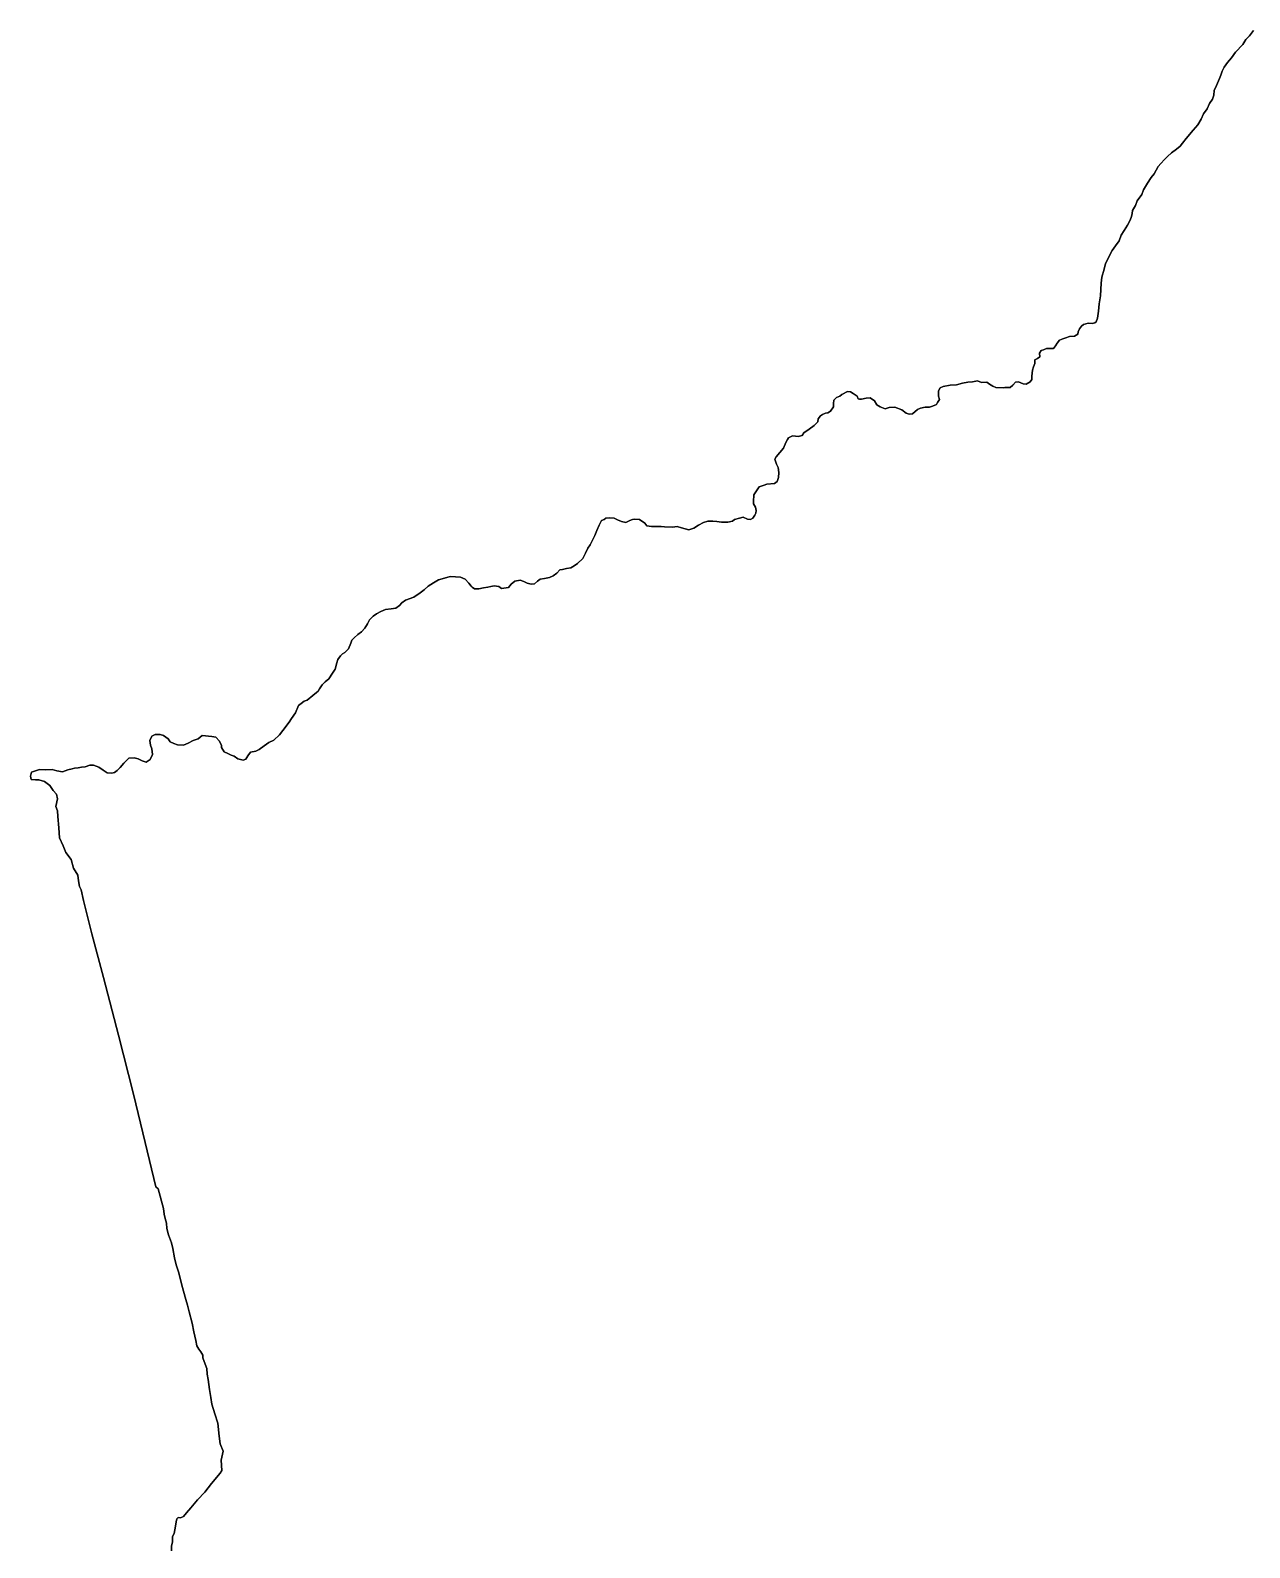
# Model space of a CAD drawing. Header units: inches. Extents: x 33.9 to 41.9, y -4.8 to 5.4.
# Drawn here: x 38.666 to 39.247, y 0.136 to 0.86 of the extents above; entities that cross this region are included whole.
import ezdxf

# ---------------------------------------------------------------- set-up
doc = ezdxf.new("R2010")
doc.units = ezdxf.units.IN
doc.header["$MEASUREMENT"] = 0
doc.layers.add('Counties', color=7, linetype='Continuous')

msp = doc.modelspace()

# ---------------------------------------------------------------- linework, layer by layer
at = {"layer": 'Counties'}
for points in [[(39.2492, 0.86012), (39.24717, 0.85755), (39.2454, 0.85575), (39.244, 0.85331), (39.24058, 0.84971), (39.23868, 0.84702), (39.23678, 0.84483), (39.23513, 0.84252), (39.23424, 0.84059), (39.23361, 0.8388), (39.23285, 0.83713), (39.23145, 0.83379), (39.23043, 0.83147), (39.23018, 0.82916), (39.22954, 0.82736), (39.22815, 0.82518), (39.22701, 0.82261), (39.22523, 0.8203), (39.22422, 0.81773), (39.22257, 0.81503), (39.22042, 0.81246), (39.21699, 0.80848), (39.21522, 0.8063), (39.21408, 0.80489), (39.21243, 0.80347), (39.21003, 0.80168), (39.20813, 0.80001), (39.20661, 0.79846), (39.20496, 0.79654), (39.20357, 0.79513), (39.20166, 0.79166), (39.20027, 0.78986), (39.19862, 0.78716), (39.19672, 0.78408), (39.19583, 0.7819), (39.19355, 0.77881), (39.19279, 0.7765), (39.19139, 0.77419), (39.19126, 0.77278), (39.19088, 0.77136), (39.19025, 0.76957), (39.18898, 0.76712), (39.18746, 0.76468), (39.18606, 0.7625), (39.18505, 0.75967), (39.18328, 0.75736), (39.18163, 0.75505), (39.17858, 0.74889), (39.17782, 0.74619), (39.1768, 0.74233), (39.17642, 0.73951), (39.17616, 0.73347), (39.17552, 0.72975), (39.17514, 0.72615), (39.17476, 0.72281), (39.17412, 0.72114), (39.17336, 0.72063), (39.1721, 0.72037), (39.1702, 0.7205), (39.16805, 0.71986), (39.16703, 0.71896), (39.16615, 0.7178), (39.16551, 0.71639), (39.16526, 0.71523), (39.16374, 0.71433), (39.16133, 0.71408), (39.15956, 0.71344), (39.15817, 0.71292), (39.15652, 0.71228), (39.15551, 0.71087), (39.15462, 0.70971), (39.15373, 0.70843), (39.15183, 0.7083), (39.15032, 0.70843), (39.14892, 0.70779), (39.14778, 0.7074), (39.14702, 0.70612), (39.14715, 0.70445), (39.14614, 0.70368), (39.14474, 0.7029), (39.14487, 0.70123), (39.14411, 0.69969), (39.14373, 0.69802), (39.14334, 0.6952), (39.14334, 0.69366), (39.14258, 0.6925), (39.14068, 0.69134), (39.13916, 0.6916), (39.13701, 0.6925), (39.13562, 0.69224), (39.13435, 0.69083), (39.13309, 0.68981), (39.13043, 0.68981), (39.12967, 0.68968), (39.12625, 0.68981), (39.12473, 0.69045), (39.12322, 0.69135), (39.12195, 0.69238), (39.11942, 0.69212), (39.1174, 0.69302), (39.11499, 0.69251), (39.11284, 0.69238), (39.11031, 0.69186), (39.1074, 0.69109), (39.10436, 0.69084), (39.10107, 0.69032), (39.09968, 0.68955), (39.09879, 0.68814), (39.09891, 0.68557), (39.09929, 0.68403), (39.0984, 0.68262), (39.0979, 0.68159), (39.096, 0.68082), (39.09448, 0.68044), (39.09245, 0.68044), (39.0903, 0.67992), (39.08878, 0.67928), (39.08637, 0.67722), (39.08486, 0.6771), (39.08346, 0.67761), (39.08131, 0.67915), (39.07803, 0.68044), (39.07537, 0.68031), (39.07334, 0.67967), (39.07094, 0.68057), (39.06942, 0.68147), (39.06829, 0.68339), (39.06626, 0.68481), (39.06437, 0.68468), (39.06209, 0.68429), (39.0612, 0.68417), (39.06057, 0.68442), (39.06006, 0.68571), (39.05817, 0.68686), (39.0569, 0.68776), (39.05538, 0.68789), (39.05272, 0.68648), (39.05171, 0.68571), (39.05019, 0.68494), (39.04892, 0.68378), (39.04867, 0.68211), (39.04879, 0.68057), (39.04727, 0.67852), (39.04601, 0.67775), (39.045, 0.67749), (39.04348, 0.67685), (39.04246, 0.67621), (39.04145, 0.67479), (39.04119, 0.67338), (39.03955, 0.67158), (39.03714, 0.66991), (39.03461, 0.66812), (39.03372, 0.66696), (39.03195, 0.66644), (39.03068, 0.66657), (39.02916, 0.6667), (39.02726, 0.6658), (39.02676, 0.66503), (39.026, 0.66362), (39.02486, 0.66092), (39.02131, 0.65668), (39.0208, 0.65566), (39.02156, 0.65322), (39.02231, 0.65167), (39.02269, 0.64923), (39.02243, 0.64692), (39.0218, 0.64499), (39.02053, 0.64397), (39.01686, 0.64371), (39.0156, 0.6432), (39.01332, 0.64243), (39.01205, 0.6405), (39.01078, 0.63857), (39.01065, 0.63536), (39.01065, 0.63433), (39.01154, 0.63266), (39.01179, 0.63112), (39.01166, 0.62984), (39.01128, 0.62881), (39.01026, 0.62753), (39.00912, 0.62689), (39.00773, 0.62701), (39.00558, 0.62791), (39.00394, 0.62753), (39.00153, 0.62689), (39.00052, 0.62599), (38.99832, 0.62552), (38.99529, 0.62559), (38.99308, 0.62586), (38.99113, 0.62606), (38.98873, 0.62607), (38.98671, 0.62538), (38.9843, 0.62406), (38.98215, 0.62268), (38.97969, 0.62187), (38.97622, 0.62278), (38.97419, 0.62342), (38.97187, 0.62324), (38.96814, 0.62332), (38.96644, 0.62352), (38.96183, 0.62348), (38.95962, 0.62387), (38.95876, 0.6251), (38.95616, 0.62681), (38.95389, 0.62694), (38.95282, 0.62689), (38.95155, 0.62638), (38.94972, 0.62544), (38.94764, 0.62583), (38.94569, 0.62667), (38.94405, 0.6275), (38.94171, 0.62764), (38.94013, 0.62746), (38.93925, 0.62689), (38.938, 0.62638), (38.93697, 0.62411), (38.93585, 0.62163), (38.93493, 0.61924), (38.93378, 0.61702), (38.93264, 0.61468), (38.93153, 0.61316), (38.93041, 0.61076), (38.92908, 0.60829), (38.92667, 0.60576), (38.92502, 0.60469), (38.92338, 0.60381), (38.92129, 0.60345), (38.91946, 0.60301), (38.91811, 0.60288), (38.9168, 0.60118), (38.91497, 0.59992), (38.9132, 0.59923), (38.91092, 0.59867), (38.90877, 0.5983), (38.90745, 0.59736), (38.90605, 0.59616), (38.90443, 0.59595), (38.90254, 0.59646), (38.90102, 0.59723), (38.89925, 0.59788), (38.89672, 0.59748), (38.89488, 0.59596), (38.89367, 0.59432), (38.89039, 0.59396), (38.88913, 0.59491), (38.88686, 0.59512), (38.88528, 0.59487), (38.88377, 0.59456), (38.88168, 0.59419), (38.8796, 0.59369), (38.87739, 0.59377), (38.87634, 0.59454), (38.87583, 0.59505), (38.87481, 0.59645), (38.87293, 0.59842), (38.87085, 0.59932), (38.86838, 0.59946), (38.86586, 0.5996), (38.86314, 0.59885), (38.8603, 0.59804), (38.85783, 0.59659), (38.8553, 0.59496), (38.8534, 0.59325), (38.85157, 0.5918), (38.84846, 0.58985), (38.84454, 0.58828), (38.84271, 0.58709), (38.84163, 0.58576), (38.83992, 0.5845), (38.83771, 0.58426), (38.83493, 0.58383), (38.83272, 0.58289), (38.83063, 0.58182), (38.82918, 0.58069), (38.82734, 0.57898), (38.82645, 0.5771), (38.8252, 0.57496), (38.82354, 0.57331), (38.82184, 0.57197), (38.82005, 0.57032), (38.81888, 0.56925), (38.81839, 0.56778), (38.81726, 0.56509), (38.81565, 0.56344), (38.81449, 0.56273), (38.81355, 0.56179), (38.81225, 0.56009), (38.8117, 0.55844), (38.81093, 0.55539), (38.80973, 0.55345), (38.80793, 0.55084), (38.80614, 0.54932), (38.80484, 0.54803), (38.80349, 0.54611), (38.80286, 0.54499), (38.802, 0.54433), (38.80035, 0.54291), (38.79758, 0.54067), (38.7962, 0.54014), (38.79468, 0.53911), (38.79351, 0.53809), (38.79198, 0.53469), (38.79019, 0.53197), (38.78902, 0.53018), (38.78602, 0.52625), (38.78445, 0.52419), (38.78176, 0.52156), (38.77932, 0.52044), (38.77704, 0.5189), (38.77474, 0.51711), (38.77305, 0.51636), (38.77058, 0.51581), (38.76938, 0.51409), (38.76839, 0.51257), (38.76704, 0.51209), (38.76456, 0.51273), (38.76278, 0.51395), (38.76131, 0.51449), (38.75983, 0.51518), (38.75806, 0.51595), (38.75667, 0.518), (38.75667, 0.51903), (38.75578, 0.52109), (38.75403, 0.52295), (38.7522, 0.52337), (38.74756, 0.52378), (38.74564, 0.52228), (38.74326, 0.52134), (38.74081, 0.5202), (38.73858, 0.51918), (38.73582, 0.51928), (38.73402, 0.51993), (38.73224, 0.5207), (38.73123, 0.52225), (38.72905, 0.52375), (38.72741, 0.52421), (38.72509, 0.52431), (38.72357, 0.52356), (38.72253, 0.52145), (38.72293, 0.51921), (38.72345, 0.51737), (38.72389, 0.51467), (38.72275, 0.51236), (38.72075, 0.51106), (38.71895, 0.51172), (38.71705, 0.51261), (38.71515, 0.51313), (38.7126, 0.51294), (38.71022, 0.51053), (38.70843, 0.50848), (38.70704, 0.50714), (38.70575, 0.50612), (38.70441, 0.50581), (38.70213, 0.50605), (38.70036, 0.50731), (38.69817, 0.50862), (38.69572, 0.50962), (38.69385, 0.50967), (38.69171, 0.50883), (38.68988, 0.50871), (38.68832, 0.5084), (38.68658, 0.50823), (38.6855, 0.50788), (38.68338, 0.50748), (38.68085, 0.50645), (38.67819, 0.50697), (38.67592, 0.50761), (38.67263, 0.50748), (38.66997, 0.50761), (38.66604, 0.50633), (38.66554, 0.5044), (38.66591, 0.50286), (38.66794, 0.50273), (38.66958, 0.50273), (38.67224, 0.50183), (38.67477, 0.4999), (38.67641, 0.49759), (38.67806, 0.49579), (38.67843, 0.49361), (38.67767, 0.48989), (38.67855, 0.48783), (38.67868, 0.48513), (38.67918, 0.47974), (38.67942, 0.47498), (38.68119, 0.47113), (38.68245, 0.46805), (38.68498, 0.46471), (38.68611, 0.46059), (38.68826, 0.45713), (38.68851, 0.45443), (38.68901, 0.45173), (38.68977, 0.45019), (38.6909, 0.44505), (38.69494, 0.42925), (38.70048, 0.40831), (38.70754, 0.38082), (38.71472, 0.35281), (38.72026, 0.32969), (38.72542, 0.30861), (38.72648, 0.30754), (38.72912, 0.29813), (38.72938, 0.29558), (38.72991, 0.29343), (38.73056, 0.29114), (38.73069, 0.28873), (38.73148, 0.28563), (38.73294, 0.28187), (38.73346, 0.27905), (38.73425, 0.27475), (38.73517, 0.27126), (38.73636, 0.26749), (38.73781, 0.26171), (38.73966, 0.25473), (38.74045, 0.25204), (38.74124, 0.24895), (38.74269, 0.24344), (38.74348, 0.23941), (38.74453, 0.23524), (38.74493, 0.23269), (38.74598, 0.23108), (38.74691, 0.22987), (38.74783, 0.22825), (38.74783, 0.22691), (38.74902, 0.22395), (38.74968, 0.22194), (38.74994, 0.21925), (38.75035, 0.21658), (38.75106, 0.21193), (38.75164, 0.20811), (38.75212, 0.20492), (38.75364, 0.2003), (38.75492, 0.19578), (38.7556, 0.18969), (38.75612, 0.18592), (38.75755, 0.18242), (38.75665, 0.17813), (38.75691, 0.17329), (38.75611, 0.17195), (38.752, 0.16698), (38.74882, 0.16295), (38.74537, 0.15919), (38.74206, 0.15542), (38.74007, 0.15301), (38.73861, 0.15126), (38.73716, 0.15072), (38.7361, 0.15086), (38.73543, 0.15019), (38.73517, 0.14871), (38.73477, 0.14669), (38.7345, 0.14494), (38.73423, 0.1432), (38.73344, 0.14172), (38.73331, 0.14078), (38.73344, 0.13917), (38.7329, 0.13715), (38.7329, 0.135)], [(38.7329, 0.135), (38.7329, 0.13715), (38.73344, 0.13917), (38.73331, 0.14078), (38.73344, 0.14172), (38.73423, 0.1432), (38.7345, 0.14494), (38.73477, 0.14669), (38.73517, 0.14871), (38.73543, 0.15019), (38.7361, 0.15086), (38.73716, 0.15072), (38.73861, 0.15126), (38.74007, 0.15301), (38.74206, 0.15542), (38.74537, 0.15919), (38.74882, 0.16295), (38.752, 0.16698), (38.75611, 0.17195), (38.75691, 0.17329), (38.75665, 0.17813), (38.75755, 0.18242), (38.75612, 0.18592), (38.7556, 0.18969), (38.75492, 0.19578), (38.75364, 0.2003), (38.75212, 0.20492), (38.75164, 0.20811), (38.75106, 0.21193), (38.75035, 0.21658), (38.74994, 0.21925), (38.74968, 0.22194), (38.74902, 0.22395), (38.74783, 0.22691), (38.74783, 0.22825), (38.74691, 0.22987), (38.74598, 0.23108), (38.74493, 0.23269), (38.74453, 0.23524), (38.74348, 0.23941), (38.74269, 0.24344), (38.74124, 0.24895), (38.74045, 0.25204), (38.73966, 0.25473), (38.73781, 0.26171), (38.73636, 0.26749), (38.73517, 0.27126), (38.73425, 0.27475), (38.73346, 0.27905), (38.73294, 0.28187), (38.73148, 0.28563), (38.73069, 0.28873), (38.73056, 0.29114), (38.72991, 0.29343), (38.72938, 0.29558), (38.72912, 0.29813), (38.72648, 0.30754), (38.72542, 0.30861), (38.72026, 0.32969), (38.71472, 0.35281), (38.70754, 0.38082), (38.70048, 0.40831), (38.69494, 0.42925), (38.6909, 0.44505), (38.68977, 0.45019), (38.68901, 0.45173), (38.68851, 0.45443), (38.68826, 0.45713), (38.68611, 0.46059), (38.68498, 0.46471), (38.68245, 0.46805), (38.68119, 0.47113), (38.67942, 0.47498), (38.67918, 0.47974), (38.67868, 0.48513), (38.67855, 0.48783), (38.67767, 0.48989), (38.67843, 0.49361), (38.67806, 0.49579), (38.67641, 0.49759), (38.67477, 0.4999), (38.67224, 0.50183), (38.66958, 0.50273), (38.66794, 0.50273), (38.66591, 0.50286), (38.66554, 0.5044), (38.66604, 0.50633), (38.66997, 0.50761), (38.67263, 0.50748), (38.67592, 0.50761), (38.67819, 0.50697), (38.68085, 0.50645), (38.68338, 0.50748), (38.6855, 0.50788), (38.68658, 0.50823), (38.68832, 0.5084), (38.68988, 0.50871), (38.69171, 0.50883), (38.69385, 0.50967), (38.69572, 0.50962), (38.69817, 0.50862), (38.70036, 0.50731), (38.70213, 0.50605), (38.70441, 0.50581), (38.70575, 0.50612), (38.70704, 0.50714), (38.70843, 0.50848), (38.71022, 0.51053), (38.7126, 0.51294), (38.71515, 0.51313), (38.71705, 0.51261), (38.71895, 0.51172), (38.72075, 0.51106), (38.72275, 0.51236), (38.72389, 0.51467), (38.72345, 0.51737), (38.72293, 0.51921), (38.72253, 0.52145), (38.72357, 0.52356), (38.72509, 0.52431), (38.72741, 0.52421), (38.72905, 0.52375), (38.73123, 0.52225), (38.73224, 0.5207), (38.73402, 0.51993), (38.73582, 0.51928), (38.73858, 0.51918), (38.74081, 0.5202), (38.74326, 0.52134), (38.74564, 0.52228), (38.74756, 0.52378), (38.7522, 0.52337), (38.75403, 0.52295), (38.75578, 0.52109), (38.75667, 0.51903), (38.75667, 0.518), (38.75806, 0.51595), (38.75983, 0.51518), (38.76131, 0.51449), (38.76278, 0.51395), (38.76456, 0.51273), (38.76704, 0.51209), (38.76839, 0.51257), (38.76938, 0.51409), (38.77058, 0.51581), (38.77305, 0.51636), (38.77474, 0.51711), (38.77704, 0.5189), (38.77932, 0.52044), (38.78176, 0.52156), (38.78445, 0.52419), (38.78602, 0.52625), (38.78902, 0.53018), (38.79019, 0.53197), (38.79198, 0.53469), (38.79351, 0.53809), (38.79468, 0.53911), (38.7962, 0.54014), (38.79758, 0.54067), (38.80035, 0.54291), (38.802, 0.54433), (38.80286, 0.54499), (38.80349, 0.54611), (38.80484, 0.54803), (38.80614, 0.54932), (38.80793, 0.55084), (38.80973, 0.55345), (38.81093, 0.55539), (38.8117, 0.55844), (38.81225, 0.56009), (38.81355, 0.56179), (38.81449, 0.56273), (38.81565, 0.56344), (38.81726, 0.56509), (38.81839, 0.56778), (38.81888, 0.56925), (38.82005, 0.57032), (38.82184, 0.57197), (38.82354, 0.57331), (38.8252, 0.57496), (38.82645, 0.5771), (38.82734, 0.57898), (38.82918, 0.58069), (38.83063, 0.58182), (38.83272, 0.58289), (38.83493, 0.58383), (38.83771, 0.58426), (38.83992, 0.5845), (38.84163, 0.58576), (38.84271, 0.58709), (38.84454, 0.58828), (38.84846, 0.58985), (38.85157, 0.5918), (38.8534, 0.59325), (38.8553, 0.59496), (38.85783, 0.59659), (38.8603, 0.59804), (38.86314, 0.59885), (38.86586, 0.5996), (38.86838, 0.59946), (38.87085, 0.59932), (38.87293, 0.59842), (38.87481, 0.59645), (38.87583, 0.59505), (38.87634, 0.59454), (38.87739, 0.59377), (38.8796, 0.59369), (38.88168, 0.59419), (38.88377, 0.59456), (38.88528, 0.59487), (38.88686, 0.59512), (38.88913, 0.59491), (38.89039, 0.59396), (38.89367, 0.59432), (38.89488, 0.59596), (38.89672, 0.59748), (38.89925, 0.59788), (38.90102, 0.59723), (38.90254, 0.59646), (38.90443, 0.59595), (38.90605, 0.59616), (38.90745, 0.59736), (38.90877, 0.5983), (38.91092, 0.59867), (38.9132, 0.59923), (38.91497, 0.59992), (38.9168, 0.60118), (38.91811, 0.60288), (38.91946, 0.60301), (38.92129, 0.60345), (38.92338, 0.60381), (38.92502, 0.60469), (38.92667, 0.60576), (38.92908, 0.60829), (38.93041, 0.61076), (38.93153, 0.61316), (38.93264, 0.61468), (38.93378, 0.61702), (38.93493, 0.61924), (38.93585, 0.62163), (38.93697, 0.62411), (38.938, 0.62638), (38.93925, 0.62689), (38.94013, 0.62746), (38.94171, 0.62764), (38.94405, 0.6275), (38.94569, 0.62667), (38.94764, 0.62583), (38.94972, 0.62544), (38.95155, 0.62638), (38.95282, 0.62689), (38.95389, 0.62694), (38.95616, 0.62681), (38.95876, 0.6251), (38.95962, 0.62387), (38.96183, 0.62348), (38.96644, 0.62352), (38.96814, 0.62332), (38.97187, 0.62324), (38.97419, 0.62342), (38.97622, 0.62278), (38.97969, 0.62187), (38.98215, 0.62268), (38.9843, 0.62406), (38.98671, 0.62538), (38.98873, 0.62607), (38.99113, 0.62606), (38.99308, 0.62586), (38.99529, 0.62559), (38.99832, 0.62552), (39.00052, 0.62599), (39.00153, 0.62689), (39.00394, 0.62753), (39.00558, 0.62791), (39.00773, 0.62701), (39.00912, 0.62689), (39.01026, 0.62753), (39.01128, 0.62881), (39.01166, 0.62984), (39.01179, 0.63112), (39.01154, 0.63266), (39.01065, 0.63433), (39.01065, 0.63536), (39.01078, 0.63857), (39.01205, 0.6405), (39.01332, 0.64243), (39.0156, 0.6432), (39.01686, 0.64371), (39.02053, 0.64397), (39.0218, 0.64499), (39.02243, 0.64692), (39.02269, 0.64923), (39.02231, 0.65167), (39.02156, 0.65322), (39.0208, 0.65566), (39.02131, 0.65668), (39.02486, 0.66092), (39.026, 0.66362), (39.02676, 0.66503), (39.02726, 0.6658), (39.02916, 0.6667), (39.03068, 0.66657), (39.03195, 0.66644), (39.03372, 0.66696), (39.03461, 0.66812), (39.03714, 0.66991), (39.03955, 0.67158), (39.04119, 0.67338), (39.04145, 0.67479), (39.04246, 0.67621), (39.04348, 0.67685), (39.045, 0.67749), (39.04601, 0.67775), (39.04727, 0.67852), (39.04879, 0.68057), (39.04867, 0.68211), (39.04892, 0.68378), (39.05019, 0.68494), (39.05171, 0.68571), (39.05272, 0.68648), (39.05538, 0.68789), (39.0569, 0.68776), (39.05817, 0.68686), (39.06006, 0.68571), (39.06057, 0.68442), (39.0612, 0.68417), (39.06209, 0.68429), (39.06437, 0.68468), (39.06626, 0.68481), (39.06829, 0.68339), (39.06942, 0.68147), (39.07094, 0.68057), (39.07334, 0.67967), (39.07537, 0.68031), (39.07803, 0.68044), (39.08131, 0.67915), (39.08346, 0.67761), (39.08486, 0.6771), (39.08637, 0.67722), (39.08878, 0.67928), (39.0903, 0.67992), (39.09245, 0.68044), (39.09448, 0.68044), (39.096, 0.68082), (39.0979, 0.68159), (39.0984, 0.68262), (39.09929, 0.68403), (39.09891, 0.68557), (39.09879, 0.68814), (39.09968, 0.68955), (39.10107, 0.69032), (39.10436, 0.69084), (39.1074, 0.69109), (39.11031, 0.69186), (39.11284, 0.69238), (39.11499, 0.69251), (39.1174, 0.69302), (39.11942, 0.69212), (39.12195, 0.69238), (39.12322, 0.69135), (39.12473, 0.69045), (39.12625, 0.68981), (39.12967, 0.68968), (39.13043, 0.68981), (39.13309, 0.68981), (39.13435, 0.69083), (39.13562, 0.69224), (39.13701, 0.6925), (39.13916, 0.6916), (39.14068, 0.69134), (39.14258, 0.6925), (39.14334, 0.69366), (39.14334, 0.6952), (39.14373, 0.69802), (39.14411, 0.69969), (39.14487, 0.70123), (39.14474, 0.7029), (39.14614, 0.70368), (39.14715, 0.70445), (39.14702, 0.70612), (39.14778, 0.7074), (39.14892, 0.70779), (39.15032, 0.70843), (39.15183, 0.7083), (39.15373, 0.70843), (39.15462, 0.70971), (39.15551, 0.71087), (39.15652, 0.71228), (39.15817, 0.71292), (39.15956, 0.71344), (39.16133, 0.71408), (39.16374, 0.71433), (39.16526, 0.71523), (39.16551, 0.71639), (39.16615, 0.7178), (39.16703, 0.71896), (39.16805, 0.71986), (39.1702, 0.7205), (39.1721, 0.72037), (39.17336, 0.72063), (39.17412, 0.72114), (39.17476, 0.72281), (39.17514, 0.72615), (39.17552, 0.72975), (39.17616, 0.73347), (39.17642, 0.73951), (39.1768, 0.74233), (39.17782, 0.74619), (39.17858, 0.74889), (39.18163, 0.75505), (39.18328, 0.75736), (39.18505, 0.75967), (39.18606, 0.7625), (39.18746, 0.76468), (39.18898, 0.76712), (39.19025, 0.76957), (39.19088, 0.77136), (39.19126, 0.77278), (39.19139, 0.77419), (39.19279, 0.7765), (39.19355, 0.77881), (39.19583, 0.7819), (39.19672, 0.78408), (39.19862, 0.78716), (39.20027, 0.78986), (39.20166, 0.79166), (39.20357, 0.79513), (39.20496, 0.79654), (39.20661, 0.79846), (39.20813, 0.80001), (39.21003, 0.80168), (39.21243, 0.80347), (39.21408, 0.80489), (39.21522, 0.8063), (39.21699, 0.80848), (39.22042, 0.81246), (39.22257, 0.81503), (39.22422, 0.81773), (39.22523, 0.8203), (39.22701, 0.82261), (39.22815, 0.82518), (39.22954, 0.82736), (39.23018, 0.82916), (39.23043, 0.83147), (39.23145, 0.83379), (39.23285, 0.83713), (39.23361, 0.8388), (39.23424, 0.84059), (39.23513, 0.84252), (39.23678, 0.84483), (39.23868, 0.84702), (39.24058, 0.84971), (39.244, 0.85331), (39.2454, 0.85575), (39.24717, 0.85755), (39.2492, 0.86012)], [(39.2492, 0.86012), (39.24717, 0.85755), (39.2454, 0.85575), (39.244, 0.85331), (39.24058, 0.84971), (39.23868, 0.84702), (39.23678, 0.84483), (39.23513, 0.84252), (39.23424, 0.84059), (39.23361, 0.8388), (39.23285, 0.83713), (39.23145, 0.83379), (39.23043, 0.83147), (39.23018, 0.82916), (39.22954, 0.82736), (39.22815, 0.82518), (39.22701, 0.82261), (39.22523, 0.8203), (39.22422, 0.81773), (39.22257, 0.81503), (39.22042, 0.81246), (39.21699, 0.80848), (39.21522, 0.8063), (39.21408, 0.80489), (39.21243, 0.80347), (39.21003, 0.80168), (39.20813, 0.80001), (39.20661, 0.79846), (39.20496, 0.79654), (39.20357, 0.79513), (39.20166, 0.79166), (39.20027, 0.78986), (39.19862, 0.78716), (39.19672, 0.78408), (39.19583, 0.7819), (39.19355, 0.77881), (39.19279, 0.7765), (39.19139, 0.77419), (39.19126, 0.77278), (39.19088, 0.77136), (39.19025, 0.76957), (39.18898, 0.76712), (39.18746, 0.76468), (39.18606, 0.7625), (39.18505, 0.75967), (39.18328, 0.75736), (39.18163, 0.75505), (39.17858, 0.74889), (39.17782, 0.74619), (39.1768, 0.74233), (39.17642, 0.73951), (39.17616, 0.73347), (39.17552, 0.72975), (39.17514, 0.72615), (39.17476, 0.72281), (39.17412, 0.72114), (39.17336, 0.72063), (39.1721, 0.72037), (39.1702, 0.7205), (39.16805, 0.71986), (39.16703, 0.71896), (39.16615, 0.7178), (39.16551, 0.71639), (39.16526, 0.71523), (39.16374, 0.71433), (39.16133, 0.71408), (39.15956, 0.71344), (39.15817, 0.71292), (39.15652, 0.71228), (39.15551, 0.71087), (39.15462, 0.70971), (39.15373, 0.70843), (39.15183, 0.7083), (39.15032, 0.70843), (39.14892, 0.70779), (39.14778, 0.7074), (39.14702, 0.70612), (39.14715, 0.70445), (39.14614, 0.70368), (39.14474, 0.7029), (39.14487, 0.70123), (39.14411, 0.69969), (39.14373, 0.69802), (39.14334, 0.6952), (39.14334, 0.69366), (39.14258, 0.6925), (39.14068, 0.69134), (39.13916, 0.6916), (39.13701, 0.6925), (39.13562, 0.69224), (39.13435, 0.69083), (39.13309, 0.68981), (39.13043, 0.68981), (39.12967, 0.68968), (39.12625, 0.68981), (39.12473, 0.69045), (39.12322, 0.69135), (39.12195, 0.69238), (39.11942, 0.69212), (39.1174, 0.69302), (39.11499, 0.69251), (39.11284, 0.69238), (39.11031, 0.69186), (39.1074, 0.69109), (39.10436, 0.69084), (39.10107, 0.69032), (39.09968, 0.68955), (39.09879, 0.68814), (39.09891, 0.68557), (39.09929, 0.68403), (39.0984, 0.68262), (39.0979, 0.68159), (39.096, 0.68082), (39.09448, 0.68044), (39.09245, 0.68044), (39.0903, 0.67992), (39.08878, 0.67928), (39.08637, 0.67722), (39.08486, 0.6771), (39.08346, 0.67761), (39.08131, 0.67915), (39.07803, 0.68044), (39.07537, 0.68031), (39.07334, 0.67967), (39.07094, 0.68057), (39.06942, 0.68147), (39.06829, 0.68339), (39.06626, 0.68481), (39.06437, 0.68468), (39.06209, 0.68429), (39.0612, 0.68417), (39.06057, 0.68442), (39.06006, 0.68571), (39.05817, 0.68686), (39.0569, 0.68776), (39.05538, 0.68789), (39.05272, 0.68648), (39.05171, 0.68571), (39.05019, 0.68494), (39.04892, 0.68378), (39.04867, 0.68211), (39.04879, 0.68057), (39.04727, 0.67852), (39.04601, 0.67775), (39.045, 0.67749), (39.04348, 0.67685), (39.04246, 0.67621), (39.04145, 0.67479), (39.04119, 0.67338), (39.03955, 0.67158), (39.03714, 0.66991), (39.03461, 0.66812), (39.03372, 0.66696), (39.03195, 0.66644), (39.03068, 0.66657), (39.02916, 0.6667), (39.02726, 0.6658), (39.02676, 0.66503), (39.026, 0.66362), (39.02486, 0.66092), (39.02131, 0.65668), (39.0208, 0.65566), (39.02156, 0.65322), (39.02231, 0.65167), (39.02269, 0.64923), (39.02243, 0.64692), (39.0218, 0.64499), (39.02053, 0.64397), (39.01686, 0.64371), (39.0156, 0.6432), (39.01332, 0.64243), (39.01205, 0.6405), (39.01078, 0.63857), (39.01065, 0.63536), (39.01065, 0.63433), (39.01154, 0.63266), (39.01179, 0.63112), (39.01166, 0.62984), (39.01128, 0.62881), (39.01026, 0.62753), (39.00912, 0.62689), (39.00773, 0.62701), (39.00558, 0.62791), (39.00394, 0.62753), (39.00153, 0.62689), (39.00052, 0.62599), (38.99832, 0.62552), (38.99529, 0.62559), (38.99308, 0.62586), (38.99113, 0.62606), (38.98873, 0.62607), (38.98671, 0.62538), (38.9843, 0.62406), (38.98215, 0.62268), (38.97969, 0.62187), (38.97622, 0.62278), (38.97419, 0.62342), (38.97187, 0.62324), (38.96814, 0.62332), (38.96644, 0.62352), (38.96183, 0.62348), (38.95962, 0.62387), (38.95876, 0.6251), (38.95616, 0.62681), (38.95389, 0.62694), (38.95282, 0.62689), (38.95155, 0.62638), (38.94972, 0.62544), (38.94764, 0.62583), (38.94569, 0.62667), (38.94405, 0.6275), (38.94171, 0.62764), (38.94013, 0.62746), (38.93925, 0.62689), (38.938, 0.62638), (38.93697, 0.62411), (38.93585, 0.62163), (38.93493, 0.61924), (38.93378, 0.61702), (38.93264, 0.61468), (38.93153, 0.61316), (38.93041, 0.61076), (38.92908, 0.60829), (38.92667, 0.60576), (38.92502, 0.60469), (38.92338, 0.60381), (38.92129, 0.60345), (38.91946, 0.60301), (38.91811, 0.60288), (38.9168, 0.60118), (38.91497, 0.59992), (38.9132, 0.59923), (38.91092, 0.59867), (38.90877, 0.5983), (38.90745, 0.59736), (38.90605, 0.59616), (38.90443, 0.59595), (38.90254, 0.59646), (38.90102, 0.59723), (38.89925, 0.59788), (38.89672, 0.59748), (38.89488, 0.59596), (38.89367, 0.59432), (38.89039, 0.59396), (38.88913, 0.59491), (38.88686, 0.59512), (38.88528, 0.59487), (38.88377, 0.59456), (38.88168, 0.59419), (38.8796, 0.59369), (38.87739, 0.59377), (38.87634, 0.59454), (38.87583, 0.59505), (38.87481, 0.59645), (38.87293, 0.59842), (38.87085, 0.59932), (38.86838, 0.59946), (38.86586, 0.5996), (38.86314, 0.59885), (38.8603, 0.59804), (38.85783, 0.59659), (38.8553, 0.59496), (38.8534, 0.59325), (38.85157, 0.5918), (38.84846, 0.58985), (38.84454, 0.58828), (38.84271, 0.58709), (38.84163, 0.58576), (38.83992, 0.5845), (38.83771, 0.58426), (38.83493, 0.58383), (38.83272, 0.58289), (38.83063, 0.58182), (38.82918, 0.58069), (38.82734, 0.57898), (38.82645, 0.5771), (38.8252, 0.57496), (38.82354, 0.57331), (38.82184, 0.57197), (38.82005, 0.57032), (38.81888, 0.56925), (38.81839, 0.56778), (38.81726, 0.56509), (38.81565, 0.56344), (38.81449, 0.56273), (38.81355, 0.56179), (38.81225, 0.56009), (38.8117, 0.55844), (38.81093, 0.55539), (38.80973, 0.55345), (38.80793, 0.55084), (38.80614, 0.54932), (38.80484, 0.54803), (38.80349, 0.54611), (38.80286, 0.54499), (38.802, 0.54433), (38.80035, 0.54291), (38.79758, 0.54067), (38.7962, 0.54014), (38.79468, 0.53911), (38.79351, 0.53809), (38.79198, 0.53469), (38.79019, 0.53197), (38.78902, 0.53018), (38.78602, 0.52625), (38.78445, 0.52419), (38.78176, 0.52156), (38.77932, 0.52044), (38.77704, 0.5189), (38.77474, 0.51711), (38.77305, 0.51636), (38.77058, 0.51581), (38.76938, 0.51409), (38.76839, 0.51257), (38.76704, 0.51209), (38.76456, 0.51273), (38.76278, 0.51395), (38.76131, 0.51449), (38.75983, 0.51518), (38.75806, 0.51595), (38.75667, 0.518), (38.75667, 0.51903), (38.75578, 0.52109), (38.75403, 0.52295), (38.7522, 0.52337), (38.74756, 0.52378), (38.74564, 0.52228), (38.74326, 0.52134), (38.74081, 0.5202), (38.73858, 0.51918), (38.73582, 0.51928), (38.73402, 0.51993), (38.73224, 0.5207), (38.73123, 0.52225), (38.72905, 0.52375), (38.72741, 0.52421), (38.72509, 0.52431), (38.72357, 0.52356), (38.72253, 0.52145), (38.72293, 0.51921), (38.72345, 0.51737), (38.72389, 0.51467), (38.72275, 0.51236), (38.72075, 0.51106), (38.71895, 0.51172), (38.71705, 0.51261), (38.71515, 0.51313), (38.7126, 0.51294), (38.71022, 0.51053), (38.70843, 0.50848), (38.70704, 0.50714), (38.70575, 0.50612), (38.70441, 0.50581), (38.70213, 0.50605), (38.70036, 0.50731), (38.69817, 0.50862), (38.69572, 0.50962), (38.69385, 0.50967), (38.69171, 0.50883), (38.68988, 0.50871), (38.68832, 0.5084), (38.68658, 0.50823), (38.6855, 0.50788), (38.68338, 0.50748), (38.68085, 0.50645), (38.67819, 0.50697), (38.67592, 0.50761), (38.67263, 0.50748), (38.66997, 0.50761), (38.66604, 0.50633), (38.66554, 0.5044), (38.66591, 0.50286), (38.66794, 0.50273), (38.66958, 0.50273), (38.67224, 0.50183), (38.67477, 0.4999), (38.67641, 0.49759), (38.67806, 0.49579), (38.67843, 0.49361), (38.67767, 0.48989), (38.67855, 0.48783), (38.67868, 0.48513), (38.67918, 0.47974), (38.67942, 0.47498), (38.68119, 0.47113), (38.68245, 0.46805), (38.68498, 0.46471), (38.68611, 0.46059), (38.68826, 0.45713), (38.68851, 0.45443), (38.68901, 0.45173), (38.68977, 0.45019), (38.6909, 0.44505), (38.69494, 0.42925), (38.70048, 0.40831), (38.70754, 0.38082), (38.71472, 0.35281), (38.72026, 0.32969), (38.72542, 0.30861), (38.72648, 0.30754), (38.72912, 0.29813), (38.72938, 0.29558), (38.72991, 0.29343), (38.73056, 0.29114), (38.73069, 0.28873), (38.73148, 0.28563), (38.73294, 0.28187), (38.73346, 0.27905), (38.73425, 0.27475), (38.73517, 0.27126), (38.73636, 0.26749), (38.73781, 0.26171), (38.73966, 0.25473), (38.74045, 0.25204), (38.74124, 0.24895), (38.74269, 0.24344), (38.74348, 0.23941), (38.74453, 0.23524), (38.74493, 0.23269), (38.74598, 0.23108), (38.74691, 0.22987), (38.74783, 0.22825), (38.74783, 0.22691), (38.74902, 0.22395), (38.74968, 0.22194), (38.74994, 0.21925), (38.75035, 0.21658), (38.75106, 0.21193), (38.75164, 0.20811), (38.75212, 0.20492), (38.75364, 0.2003), (38.75492, 0.19578), (38.7556, 0.18969), (38.75612, 0.18592), (38.75755, 0.18242), (38.75665, 0.17813), (38.75691, 0.17329), (38.75611, 0.17195), (38.752, 0.16698), (38.74882, 0.16295), (38.74537, 0.15919), (38.74206, 0.15542), (38.74007, 0.15301), (38.73861, 0.15126), (38.73716, 0.15072), (38.7361, 0.15086), (38.73543, 0.15019), (38.73517, 0.14871), (38.73477, 0.14669), (38.7345, 0.14494), (38.73423, 0.1432), (38.73344, 0.14172), (38.73331, 0.14078), (38.73344, 0.13917), (38.7329, 0.13715), (38.7329, 0.135)], [(38.7329, 0.135), (38.7329, 0.13715), (38.73344, 0.13917), (38.73331, 0.14078), (38.73344, 0.14172), (38.73423, 0.1432), (38.7345, 0.14494), (38.73477, 0.14669), (38.73517, 0.14871), (38.73543, 0.15019), (38.7361, 0.15086), (38.73716, 0.15072), (38.73861, 0.15126), (38.74007, 0.15301), (38.74206, 0.15542), (38.74537, 0.15919), (38.74882, 0.16295), (38.752, 0.16698), (38.75611, 0.17195), (38.75691, 0.17329), (38.75665, 0.17813), (38.75755, 0.18242), (38.75612, 0.18592), (38.7556, 0.18969), (38.75492, 0.19578), (38.75364, 0.2003), (38.75212, 0.20492), (38.75164, 0.20811), (38.75106, 0.21193), (38.75035, 0.21658), (38.74994, 0.21925), (38.74968, 0.22194), (38.74902, 0.22395), (38.74783, 0.22691), (38.74783, 0.22825), (38.74691, 0.22987), (38.74598, 0.23108), (38.74493, 0.23269), (38.74453, 0.23524), (38.74348, 0.23941), (38.74269, 0.24344), (38.74124, 0.24895), (38.74045, 0.25204), (38.73966, 0.25473), (38.73781, 0.26171), (38.73636, 0.26749), (38.73517, 0.27126), (38.73425, 0.27475), (38.73346, 0.27905), (38.73294, 0.28187), (38.73148, 0.28563), (38.73069, 0.28873), (38.73056, 0.29114), (38.72991, 0.29343), (38.72938, 0.29558), (38.72912, 0.29813), (38.72648, 0.30754), (38.72542, 0.30861), (38.72026, 0.32969), (38.71472, 0.35281), (38.70754, 0.38082), (38.70048, 0.40831), (38.69494, 0.42925), (38.6909, 0.44505), (38.68977, 0.45019), (38.68901, 0.45173), (38.68851, 0.45443), (38.68826, 0.45713), (38.68611, 0.46059), (38.68498, 0.46471), (38.68245, 0.46805), (38.68119, 0.47113), (38.67942, 0.47498), (38.67918, 0.47974), (38.67868, 0.48513), (38.67855, 0.48783), (38.67767, 0.48989), (38.67843, 0.49361), (38.67806, 0.49579), (38.67641, 0.49759), (38.67477, 0.4999), (38.67224, 0.50183), (38.66958, 0.50273), (38.66794, 0.50273), (38.66591, 0.50286), (38.66554, 0.5044), (38.66604, 0.50633), (38.66997, 0.50761), (38.67263, 0.50748), (38.67592, 0.50761), (38.67819, 0.50697), (38.68085, 0.50645), (38.68338, 0.50748), (38.6855, 0.50788), (38.68658, 0.50823), (38.68832, 0.5084), (38.68988, 0.50871), (38.69171, 0.50883), (38.69385, 0.50967), (38.69572, 0.50962), (38.69817, 0.50862), (38.70036, 0.50731), (38.70213, 0.50605), (38.70441, 0.50581), (38.70575, 0.50612), (38.70704, 0.50714), (38.70843, 0.50848), (38.71022, 0.51053), (38.7126, 0.51294), (38.71515, 0.51313), (38.71705, 0.51261), (38.71895, 0.51172), (38.72075, 0.51106), (38.72275, 0.51236), (38.72389, 0.51467), (38.72345, 0.51737), (38.72293, 0.51921), (38.72253, 0.52145), (38.72357, 0.52356), (38.72509, 0.52431), (38.72741, 0.52421), (38.72905, 0.52375), (38.73123, 0.52225), (38.73224, 0.5207), (38.73402, 0.51993), (38.73582, 0.51928), (38.73858, 0.51918), (38.74081, 0.5202), (38.74326, 0.52134), (38.74564, 0.52228), (38.74756, 0.52378), (38.7522, 0.52337), (38.75403, 0.52295), (38.75578, 0.52109), (38.75667, 0.51903), (38.75667, 0.518), (38.75806, 0.51595), (38.75983, 0.51518), (38.76131, 0.51449), (38.76278, 0.51395), (38.76456, 0.51273), (38.76704, 0.51209), (38.76839, 0.51257), (38.76938, 0.51409), (38.77058, 0.51581), (38.77305, 0.51636), (38.77474, 0.51711), (38.77704, 0.5189), (38.77932, 0.52044), (38.78176, 0.52156), (38.78445, 0.52419), (38.78602, 0.52625), (38.78902, 0.53018), (38.79019, 0.53197), (38.79198, 0.53469), (38.79351, 0.53809), (38.79468, 0.53911), (38.7962, 0.54014), (38.79758, 0.54067), (38.80035, 0.54291), (38.802, 0.54433), (38.80286, 0.54499), (38.80349, 0.54611), (38.80484, 0.54803), (38.80614, 0.54932), (38.80793, 0.55084), (38.80973, 0.55345), (38.81093, 0.55539), (38.8117, 0.55844), (38.81225, 0.56009), (38.81355, 0.56179), (38.81449, 0.56273), (38.81565, 0.56344), (38.81726, 0.56509), (38.81839, 0.56778), (38.81888, 0.56925), (38.82005, 0.57032), (38.82184, 0.57197), (38.82354, 0.57331), (38.8252, 0.57496), (38.82645, 0.5771), (38.82734, 0.57898), (38.82918, 0.58069), (38.83063, 0.58182), (38.83272, 0.58289), (38.83493, 0.58383), (38.83771, 0.58426), (38.83992, 0.5845), (38.84163, 0.58576), (38.84271, 0.58709), (38.84454, 0.58828), (38.84846, 0.58985), (38.85157, 0.5918), (38.8534, 0.59325), (38.8553, 0.59496), (38.85783, 0.59659), (38.8603, 0.59804), (38.86314, 0.59885), (38.86586, 0.5996), (38.86838, 0.59946), (38.87085, 0.59932), (38.87293, 0.59842), (38.87481, 0.59645), (38.87583, 0.59505), (38.87634, 0.59454), (38.87739, 0.59377), (38.8796, 0.59369), (38.88168, 0.59419), (38.88377, 0.59456), (38.88528, 0.59487), (38.88686, 0.59512), (38.88913, 0.59491), (38.89039, 0.59396), (38.89367, 0.59432), (38.89488, 0.59596), (38.89672, 0.59748), (38.89925, 0.59788), (38.90102, 0.59723), (38.90254, 0.59646), (38.90443, 0.59595), (38.90605, 0.59616), (38.90745, 0.59736), (38.90877, 0.5983), (38.91092, 0.59867), (38.9132, 0.59923), (38.91497, 0.59992), (38.9168, 0.60118), (38.91811, 0.60288), (38.91946, 0.60301), (38.92129, 0.60345), (38.92338, 0.60381), (38.92502, 0.60469), (38.92667, 0.60576), (38.92908, 0.60829), (38.93041, 0.61076), (38.93153, 0.61316), (38.93264, 0.61468), (38.93378, 0.61702), (38.93493, 0.61924), (38.93585, 0.62163), (38.93697, 0.62411), (38.938, 0.62638), (38.93925, 0.62689), (38.94013, 0.62746), (38.94171, 0.62764), (38.94405, 0.6275), (38.94569, 0.62667), (38.94764, 0.62583), (38.94972, 0.62544), (38.95155, 0.62638), (38.95282, 0.62689), (38.95389, 0.62694), (38.95616, 0.62681), (38.95876, 0.6251), (38.95962, 0.62387), (38.96183, 0.62348), (38.96644, 0.62352), (38.96814, 0.62332), (38.97187, 0.62324), (38.97419, 0.62342), (38.97622, 0.62278), (38.97969, 0.62187), (38.98215, 0.62268), (38.9843, 0.62406), (38.98671, 0.62538), (38.98873, 0.62607), (38.99113, 0.62606), (38.99308, 0.62586), (38.99529, 0.62559), (38.99832, 0.62552), (39.00052, 0.62599), (39.00153, 0.62689), (39.00394, 0.62753), (39.00558, 0.62791), (39.00773, 0.62701), (39.00912, 0.62689), (39.01026, 0.62753), (39.01128, 0.62881), (39.01166, 0.62984), (39.01179, 0.63112), (39.01154, 0.63266), (39.01065, 0.63433), (39.01065, 0.63536), (39.01078, 0.63857), (39.01205, 0.6405), (39.01332, 0.64243), (39.0156, 0.6432), (39.01686, 0.64371), (39.02053, 0.64397), (39.0218, 0.64499), (39.02243, 0.64692), (39.02269, 0.64923), (39.02231, 0.65167), (39.02156, 0.65322), (39.0208, 0.65566), (39.02131, 0.65668), (39.02486, 0.66092), (39.026, 0.66362), (39.02676, 0.66503), (39.02726, 0.6658), (39.02916, 0.6667), (39.03068, 0.66657), (39.03195, 0.66644), (39.03372, 0.66696), (39.03461, 0.66812), (39.03714, 0.66991), (39.03955, 0.67158), (39.04119, 0.67338), (39.04145, 0.67479), (39.04246, 0.67621), (39.04348, 0.67685), (39.045, 0.67749), (39.04601, 0.67775), (39.04727, 0.67852), (39.04879, 0.68057), (39.04867, 0.68211), (39.04892, 0.68378), (39.05019, 0.68494), (39.05171, 0.68571), (39.05272, 0.68648), (39.05538, 0.68789), (39.0569, 0.68776), (39.05817, 0.68686), (39.06006, 0.68571), (39.06057, 0.68442), (39.0612, 0.68417), (39.06209, 0.68429), (39.06437, 0.68468), (39.06626, 0.68481), (39.06829, 0.68339), (39.06942, 0.68147), (39.07094, 0.68057), (39.07334, 0.67967), (39.07537, 0.68031), (39.07803, 0.68044), (39.08131, 0.67915), (39.08346, 0.67761), (39.08486, 0.6771), (39.08637, 0.67722), (39.08878, 0.67928), (39.0903, 0.67992), (39.09245, 0.68044), (39.09448, 0.68044), (39.096, 0.68082), (39.0979, 0.68159), (39.0984, 0.68262), (39.09929, 0.68403), (39.09891, 0.68557), (39.09879, 0.68814), (39.09968, 0.68955), (39.10107, 0.69032), (39.10436, 0.69084), (39.1074, 0.69109), (39.11031, 0.69186), (39.11284, 0.69238), (39.11499, 0.69251), (39.1174, 0.69302), (39.11942, 0.69212), (39.12195, 0.69238), (39.12322, 0.69135), (39.12473, 0.69045), (39.12625, 0.68981), (39.12967, 0.68968), (39.13043, 0.68981), (39.13309, 0.68981), (39.13435, 0.69083), (39.13562, 0.69224), (39.13701, 0.6925), (39.13916, 0.6916), (39.14068, 0.69134), (39.14258, 0.6925), (39.14334, 0.69366), (39.14334, 0.6952), (39.14373, 0.69802), (39.14411, 0.69969), (39.14487, 0.70123), (39.14474, 0.7029), (39.14614, 0.70368), (39.14715, 0.70445), (39.14702, 0.70612), (39.14778, 0.7074), (39.14892, 0.70779), (39.15032, 0.70843), (39.15183, 0.7083), (39.15373, 0.70843), (39.15462, 0.70971), (39.15551, 0.71087), (39.15652, 0.71228), (39.15817, 0.71292), (39.15956, 0.71344), (39.16133, 0.71408), (39.16374, 0.71433), (39.16526, 0.71523), (39.16551, 0.71639), (39.16615, 0.7178), (39.16703, 0.71896), (39.16805, 0.71986), (39.1702, 0.7205), (39.1721, 0.72037), (39.17336, 0.72063), (39.17412, 0.72114), (39.17476, 0.72281), (39.17514, 0.72615), (39.17552, 0.72975), (39.17616, 0.73347), (39.17642, 0.73951), (39.1768, 0.74233), (39.17782, 0.74619), (39.17858, 0.74889), (39.18163, 0.75505), (39.18328, 0.75736), (39.18505, 0.75967), (39.18606, 0.7625), (39.18746, 0.76468), (39.18898, 0.76712), (39.19025, 0.76957), (39.19088, 0.77136), (39.19126, 0.77278), (39.19139, 0.77419), (39.19279, 0.7765), (39.19355, 0.77881), (39.19583, 0.7819), (39.19672, 0.78408), (39.19862, 0.78716), (39.20027, 0.78986), (39.20166, 0.79166), (39.20357, 0.79513), (39.20496, 0.79654), (39.20661, 0.79846), (39.20813, 0.80001), (39.21003, 0.80168), (39.21243, 0.80347), (39.21408, 0.80489), (39.21522, 0.8063), (39.21699, 0.80848), (39.22042, 0.81246), (39.22257, 0.81503), (39.22422, 0.81773), (39.22523, 0.8203), (39.22701, 0.82261), (39.22815, 0.82518), (39.22954, 0.82736), (39.23018, 0.82916), (39.23043, 0.83147), (39.23145, 0.83379), (39.23285, 0.83713), (39.23361, 0.8388), (39.23424, 0.84059), (39.23513, 0.84252), (39.23678, 0.84483), (39.23868, 0.84702), (39.24058, 0.84971), (39.244, 0.85331), (39.2454, 0.85575), (39.24717, 0.85755), (39.2492, 0.86012)]]:
    msp.add_lwpolyline(points, dxfattribs=at)

doc.saveas('drawing.dxf')
